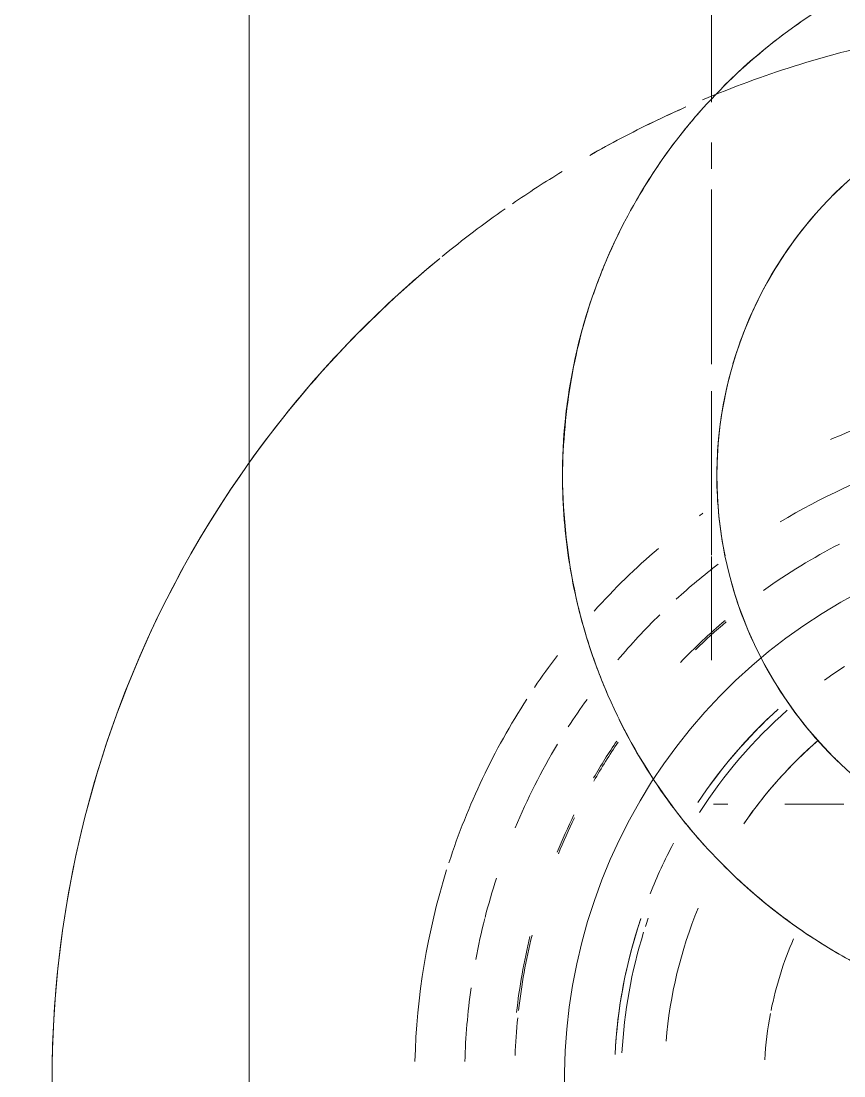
# Model space of a CAD drawing. Header units: millimetres. Extents: x -4000 to 187956, y -58990 to 162485.
# Drawn here: x 159544.6 to 159581.9, y 1748.64 to 1796.45 of the extents above; entities that cross this region are included whole.
import ezdxf

# ---------------------------------------------------------------- set-up
doc = ezdxf.new("R2010")
doc.units = ezdxf.units.MM
doc.layers.add('A-FLOR-PATT', color=8, linetype='Continuous', lineweight=13)
doc.layers.add('P-SANR-FIXT', color=6, linetype='Continuous', lineweight=9)

# ---------------------------------------------------------------- blocks, each defined once
blk = doc.blocks.new('C307 - C307-V819-0_000')
at = {"layer": 'P-SANR-FIXT', "color": 50}
for p, q in [((24.904, 149.731), (24.895, 150.727)), ((24.904, 149.731), (24.895, 150.727)), ((24.874, 148.735), (24.904, 149.731)), ((24.803, 147.742), (24.874, 148.735)), ((24.693, 146.752), (24.803, 147.742)), ((24.543, 145.767), (24.693, 146.752)), ((23.86, 142.859), (24.126, 143.819)), ((23.555, 141.911), (23.86, 142.859)), ((23.555, 141.911), (23.86, 142.859)), ((23.213, 140.975), (23.555, 141.911)), ((23.213, 140.975), (23.555, 141.911)), ((22.834, 140.054), (23.213, 140.975)), ((22.834, 140.054), (23.213, 140.975)), ((22.418, 139.149), (22.834, 140.054)), ((22.418, 139.149), (22.834, 140.054)), ((21.966, 138.261), (22.418, 139.149)), ((21.966, 138.261), (22.418, 139.149)), ((21.479, 137.392), (21.966, 138.261)), ((21.479, 137.392), (21.966, 138.261)), ((12.247, 137.555), (12.897, 137.555)), ((12.247, 137.555), (12.897, 137.555)), ((12.897, 137.555), (14.914, 137.555)), ((12.897, 137.555), (14.914, 137.555)), ((17.5, 137.555), (18.153, 137.555)), ((20.957, 136.543), (21.479, 137.392)), ((20.957, 136.543), (21.479, 137.392)), ((20.403, 135.716), (20.957, 136.543)), ((20.403, 135.716), (20.957, 136.543)), ((19.815, 134.912), (20.403, 135.716)), ((19.815, 134.912), (20.403, 135.716)), ((19.196, 134.131), (19.815, 134.912)), ((19.196, 134.131), (19.815, 134.912)), ((18.546, 133.376), (19.196, 134.131)), ((15.661, 130.634), (16.422, 131.276)), ((15.661, 130.634), (16.422, 131.276)), ((18.24, 127.727), (18.24, 131.017)), ((14.874, 130.023), (15.661, 130.634)), ((14.874, 130.023), (15.661, 130.634)), ((14.063, 129.444), (14.874, 130.023)), ((14.063, 129.444), (14.874, 130.023)), ((13.23, 128.899), (14.063, 129.444)), ((13.23, 128.899), (14.063, 129.444)), ((12.375, 128.386), (13.23, 128.899)), ((12.375, 128.386), (13.23, 128.899)), ((11.501, 127.909), (12.375, 128.386)), ((18.24, 126.317), (18.24, 127.727)), ((18.24, 118.822), (18.24, 126.264)), ((18.24, 109.688), (18.24, 117.61)), ((18.24, 107.554), (18.24, 108.758))]:
    blk.add_line(p, q, dxfattribs=at)
at = {"layer": 'P-SANR-FIXT', "color": 254}
blk.add_line((18.24, 94.245), (18.24, 105.726), dxfattribs=at)
at = {"layer": 'P-SANR-FIXT', "color": 50, "flags": 128}
for points in [[(24.354, 144.789), (24.543, 145.767), (24.693, 146.752), (24.803, 147.742), (24.874, 148.735), (24.904, 149.731)], [(24.126, 143.819), (24.354, 144.789), (24.543, 145.767)], [(23.86, 142.859), (24.126, 143.819), (24.354, 144.789)], [(17.866, 132.648), (18.546, 133.376), (19.196, 134.131)], [(16.422, 131.276), (17.158, 131.947), (17.866, 132.648), (18.546, 133.376)], [(16.422, 131.276), (17.158, 131.947), (17.866, 132.648)], [(10.608, 127.467), (11.501, 127.909), (12.375, 128.386)]]:
    blk.add_lwpolyline(points, dxfattribs=at)
at = {"layer": 'P-SANR-FIXT', "color": 254}
for centre, radius, start, end in [((0, 150), 48.136, 347.1429, 12.8571), ((0, 150), 48.136, 321.4286, 347.1429), ((0, 122.671), 18, 45, 47.5692), ((0, 122.671), 18, 0, 11.6284), ((0, 122.671), 25, 0, 9.1411), ((0, 122.671), 18, 345, 0), ((0, 122.671), 25, 345, 360), ((0, 150), 48.136, 309.411, 321.4286), ((0, 122.671), 18, 330, 343.6106), ((0, 122.671), 25, 341.9557, 345), ((0, 122.671), 18, 318.5881, 330), ((0, 122.671), 25, 332.6197, 336.6542), ((0, 150), 48.136, 304.9747, 309.2388), ((0, 122.671), 25, 323.3239, 330), ((0, 150), 48.136, 301.3096, 304.5054), ((0, 122.671), 18, 303.8599, 315), ((0, 150), 48.136, 295.7143, 299.5866), ((0, 150), 48.136, 293.7704, 295.7143), ((0, 150), 48.136, 282.2618, 292.8013), ((0, 122.671), 25, 300.0426, 315)]:
    blk.add_arc(centre, radius, start, end, dxfattribs=at)
at = {"layer": 'P-SANR-FIXT', "color": 50}
for radius, start, end in [(29.434, 351.9531, 358.4583), (31.698, 342.6206, 358.5684), (31.698, 342.6206, 358.5684), (15.849, 349.2116, 356.8719), (15.849, 349.2116, 356.8719), (22.332, 342.695, 356.9824), (22.642, 342, 357.2016), (22.642, 342, 357.2016), (22.642, 342, 357.2016), (27.17, 354.1649, 357.7653), (20.377, 337.6752, 355.1677), (15.849, 336.3786, 348.7322), (15.849, 336.3786, 348.7322), (27.17, 346.1201, 353.4416), (27.248, 346.299, 353.6654), (29.434, 345.7088, 349.409), (22.332, 340.9669, 342), (22.642, 341.2849, 342), (22.642, 341.2849, 342), (22.642, 341.2849, 342), (29.434, 342, 345.6187), (22.642, 331.8621, 338.2422), (22.642, 331.8621, 338.2422), (22.642, 331.8621, 338.2422), (31.698, 327.1043, 342), (31.698, 327.1043, 342), (27.17, 334.2, 337.9403), (27.248, 333.9385, 337.8555), (20.377, 315, 325.4276), (29.434, 328.9763, 337.2614), (22.332, 311.5262, 327.2598), (22.642, 312.2463, 326.4179), (22.642, 312.2463, 324), (22.642, 312.2463, 324), (27.17, 325.8119, 330.211), (27.248, 325.8039, 329.9553), (20.377, 311.1, 315), (29.434, 324.247, 327.1807), (31.698, 322.7503, 325.9532), (22.332, 303.1556, 306), (27.248, 310.3077, 316.1401), (29.434, 314.3878, 319.8273), (27.17, 310.2973, 314.2785), (31.698, 310.658, 318.0202), (31.698, 310.658, 318.0202), (29.434, 307.5574, 312.3882), (27.248, 297.1741, 305.6458), (29.434, 288.3532, 300.9369), (31.698, 306, 306.3625), (31.698, 306, 306.3625), (31.698, 291.223, 293.9243), (31.698, 291.223, 293.9243)]:
    blk.add_arc((0, 150), radius, start, end, dxfattribs=at)
at = {"layer": 'P-SANR-FIXT', "color": 253}
for radius, start, end in [(25, 60, 78.0068), (25, 45, 59.9574), (25, 26.2084, 36.6761), (18, 15, 45), (25, 9.6301, 18.0443), (25, 336.6542, 341.9557), (25, 318.6992, 323.3239)]:
    blk.add_arc((0, 122.671), radius, start, end, dxfattribs=at)
at = {"layer": 'P-SANR-FIXT', "color": 250}
for radius, start, end in [(18, 0, 180), (25, 36.6761, 41.9768), (25, 18.0443, 23.3458), (18, 303.8599, 360)]:
    blk.add_arc((0, 122.671), radius, start, end, dxfattribs=at)
for points, knots in [([(42.56, 89.707), (49.426, 91.873), (62.348, 96.734), (84.838, 108.521), (106.16, 127.435), (115.965, 146.843), (119.281, 157.53)], [0, 0, 0, 0, 0.166667, 0.333333, 0.666667, 1, 1, 1, 1]), ([(-25, 122.671), (-24.982, 124.186), (-24.709, 127.134), (-23.619, 131.258), (-21.738, 135.245), (-19.247, 138.834), (-16.146, 141.906), (-12.581, 144.43), (-8.605, 146.261), (-4.887, 147.281), (-1.666, 147.657), (2.049, 147.697), (6.482, 147.019), (10.842, 145.322), (13.902, 143.506), (16.105, 141.846), (18.119, 139.964), (20.433, 137.268), (23.822, 131.682), (24.954, 126.459), (25, 122.671)], [0, 0, 0, 0, 0.055556, 0.111111, 0.166667, 0.222222, 0.277778, 0.333333, 0.388889, 0.444444, 0.479167, 0.513889, 0.583333, 0.652778, 0.6875, 0.722222, 0.756944, 0.791667, 0.861111, 1, 1, 1, 1])]:
    blk.add_open_spline(points, degree=3, knots=knots, dxfattribs=at)
blk.add_open_spline([(25, 122.671), (24.982, 121.156), (24.708, 118.208), (23.619, 114.085), (21.742, 110.102), (20.084, 107.713), (19.152, 106.603)], degree=3, dxfattribs=at)
at = {"layer": 'P-SANR-FIXT', "color": 253}
blk.add_open_spline([(19.152, 106.603), (18.221, 105.493), (16.151, 103.441), (12.686, 100.986), (10.164, 99.799), (8.921, 99.326)], degree=3, knots=[0.2222222, 0.2222222, 0.2222222, 0.2222222, 0.2777778, 0.3333333, 0.3840382, 0.3840382, 0.3840382, 0.3840382], dxfattribs=at)
blk = doc.blocks.new('C307 - C307-V854-0_000')
at = {"layer": 'P-SANR-FIXT', "color": 50}
for p, q in [((24.904, 149.731), (24.895, 150.727)), ((24.904, 149.731), (24.895, 150.727)), ((22.418, 139.149), (22.834, 140.054)), ((12.247, 137.555), (14.914, 137.555)), ((12.247, 137.555), (14.914, 137.555)), ((17.5, 137.555), (18.153, 137.555)), ((20.957, 136.543), (21.479, 137.392)), ((20.403, 135.716), (20.957, 136.543)), ((20.403, 135.716), (20.957, 136.543)), ((19.815, 134.912), (20.403, 135.716)), ((15.661, 130.634), (16.422, 131.276)), ((18.24, 127.727), (18.24, 131.017)), ((13.23, 128.899), (14.063, 129.444)), ((13.23, 128.899), (14.063, 129.444)), ((12.375, 128.386), (13.23, 128.899)), ((18.24, 126.317), (18.24, 127.727)), ((18.24, 118.822), (18.24, 126.264)), ((18.24, 109.688), (18.24, 117.61)), ((18.24, 107.554), (18.24, 108.758))]:
    blk.add_line(p, q, dxfattribs=at)
at = {"layer": 'P-SANR-FIXT', "color": 254}
blk.add_line((18.24, 94.245), (18.24, 105.726), dxfattribs=at)
at = {"layer": 'P-SANR-FIXT', "color": 50, "flags": 128}
for points in [[(23.555, 141.911), (23.86, 142.859), (24.126, 143.819), (24.354, 144.789), (24.543, 145.767), (24.693, 146.752), (24.803, 147.742), (24.874, 148.735), (24.904, 149.731)], [(24.803, 147.742), (24.874, 148.735), (24.904, 149.731)], [(23.555, 141.911), (23.86, 142.859), (24.126, 143.819), (24.354, 144.789), (24.543, 145.767), (24.693, 146.752), (24.803, 147.742)], [(22.834, 140.054), (23.213, 140.975), (23.555, 141.911)], [(22.834, 140.054), (23.213, 140.975), (23.555, 141.911)], [(20.957, 136.543), (21.479, 137.392), (21.966, 138.261), (22.418, 139.149), (22.834, 140.054)], [(21.479, 137.392), (21.966, 138.261), (22.418, 139.149)], [(16.422, 131.276), (17.158, 131.947), (17.866, 132.648), (18.546, 133.376), (19.196, 134.131), (19.815, 134.912), (20.403, 135.716)], [(16.422, 131.276), (17.158, 131.947), (17.866, 132.648), (18.546, 133.376), (19.196, 134.131), (19.815, 134.912)], [(14.063, 129.444), (14.874, 130.023), (15.661, 130.634), (16.422, 131.276)], [(14.063, 129.444), (14.874, 130.023), (15.661, 130.634)], [(10.608, 127.467), (11.501, 127.909), (12.375, 128.386), (13.23, 128.899)], [(10.608, 127.467), (11.501, 127.909), (12.375, 128.386)]]:
    blk.add_lwpolyline(points, dxfattribs=at)
at = {"layer": 'P-SANR-FIXT', "color": 254}
for centre, radius, start, end in [((0, 150), 48.136, 309.411, 16.0236), ((0, 122.671), 18, 45, 47.5692), ((0, 122.671), 18, 0, 11.6284), ((0, 122.671), 25, 0, 9.1411), ((0, 122.671), 18, 345, 0), ((0, 122.671), 25, 341.9557, 360), ((0, 122.671), 18, 318.5881, 343.6106), ((0, 122.671), 25, 332.6197, 336.6542), ((0, 150), 48.136, 304.9747, 309.2388), ((0, 122.671), 25, 323.3239, 330), ((0, 150), 48.136, 301.3096, 304.5054), ((0, 122.671), 18, 303.8599, 315), ((0, 150), 48.136, 293.7704, 299.5866), ((0, 150), 48.136, 282.2618, 292.8013), ((0, 122.671), 25, 300.0426, 315)]:
    blk.add_arc(centre, radius, start, end, dxfattribs=at)
at = {"layer": 'P-SANR-FIXT', "color": 50}
for radius, start, end in [(29.434, 351.9531, 358.4583), (31.698, 342.6206, 358.5684), (31.698, 342.6206, 358.5684), (15.849, 349.2116, 356.8719), (15.849, 349.2116, 356.8719), (22.332, 342.695, 356.9824), (22.642, 341.2849, 357.2016), (22.642, 342, 357.2016), (22.642, 342, 357.2016), (27.17, 354.1649, 357.7653), (20.377, 337.6752, 355.1677), (15.849, 336.3786, 348.7322), (15.849, 336.3786, 348.7322), (27.17, 346.1201, 353.4416), (27.248, 346.299, 353.6654), (29.434, 345.7088, 349.409), (22.332, 340.9669, 342), (22.642, 341.2849, 342), (22.642, 341.2849, 342), (29.434, 342, 345.6187), (22.642, 331.8621, 338.2422), (22.642, 331.8621, 338.2422), (22.642, 331.8621, 338.2422), (31.698, 327.1043, 342), (31.698, 327.1043, 342), (27.17, 334.2, 337.9403), (27.248, 333.9385, 337.8555), (20.377, 311.1, 325.4276), (29.434, 328.9763, 337.2614), (22.332, 311.5262, 327.2598), (22.642, 312.2463, 326.4179), (22.642, 312.2463, 324), (22.642, 312.2463, 324), (27.17, 325.8119, 330.211), (27.248, 325.8039, 329.9553), (29.434, 324.247, 327.1807), (31.698, 322.7503, 325.9532), (22.332, 303.1556, 306), (27.248, 310.3077, 316.1401), (29.434, 314.3878, 319.8273), (27.17, 310.2973, 314.2785), (31.698, 310.658, 318.0202), (31.698, 310.658, 318.0202), (29.434, 307.5574, 312.3882), (27.248, 297.1741, 305.6458), (29.434, 288.3532, 300.9369), (31.698, 306, 306.3625), (31.698, 306, 306.3625), (31.698, 291.223, 293.9243), (31.698, 291.223, 293.9243)]:
    blk.add_arc((0, 150), radius, start, end, dxfattribs=at)
at = {"layer": 'P-SANR-FIXT', "color": 253}
for radius, start, end in [(25, 60, 78.0068), (25, 45, 59.9574), (25, 26.2084, 36.6761), (18, 15, 45), (25, 9.6301, 18.0443), (25, 336.6542, 341.9557), (25, 318.6992, 323.3239)]:
    blk.add_arc((0, 122.671), radius, start, end, dxfattribs=at)
at = {"layer": 'P-SANR-FIXT', "color": 250}
for radius, start, end in [(18, 0, 180), (25, 36.6761, 41.9768), (25, 18.0443, 23.3458), (18, 303.8599, 360)]:
    blk.add_arc((0, 122.671), radius, start, end, dxfattribs=at)
for points, knots in [([(42.56, 89.707), (49.426, 91.873), (62.348, 96.734), (84.838, 108.521), (106.16, 127.435), (115.965, 146.843), (119.281, 157.53)], [0, 0, 0, 0, 0.166667, 0.333333, 0.666667, 1, 1, 1, 1]), ([(-25, 122.671), (-24.982, 124.186), (-24.709, 127.134), (-23.619, 131.258), (-21.738, 135.245), (-19.247, 138.834), (-16.146, 141.906), (-12.581, 144.43), (-8.605, 146.261), (-4.887, 147.281), (-1.666, 147.657), (2.049, 147.697), (6.482, 147.019), (10.842, 145.322), (13.902, 143.506), (16.105, 141.846), (18.119, 139.964), (20.433, 137.268), (23.822, 131.682), (24.954, 126.459), (25, 122.671)], [0, 0, 0, 0, 0.055556, 0.111111, 0.166667, 0.222222, 0.277778, 0.333333, 0.388889, 0.444444, 0.479167, 0.513889, 0.583333, 0.652778, 0.6875, 0.722222, 0.756944, 0.791667, 0.861111, 1, 1, 1, 1])]:
    blk.add_open_spline(points, degree=3, knots=knots, dxfattribs=at)
blk.add_open_spline([(25, 122.671), (24.982, 121.156), (24.708, 118.208), (23.619, 114.085), (21.742, 110.102), (20.084, 107.713), (19.152, 106.603)], degree=3, dxfattribs=at)
at = {"layer": 'P-SANR-FIXT', "color": 253}
blk.add_open_spline([(19.152, 106.603), (18.221, 105.493), (16.151, 103.441), (12.686, 100.986), (10.164, 99.799), (8.921, 99.326)], degree=3, knots=[0.2222222, 0.2222222, 0.2222222, 0.2222222, 0.2777778, 0.3333333, 0.3840382, 0.3840382, 0.3840382, 0.3840382], dxfattribs=at)
blk = doc.blocks.new('CMF2_NHAXUONG_A_rvt-1-0_000')
at = {"layer": 'A-FLOR-PATT', "lineweight": 9}
h = blk.add_hatch(dxfattribs=at)
h.set_pattern_fill('FP_25', color=252, style=0, pattern_type=2)
h.set_pattern_definition([(89.998, (160159.3, 137898.8), (-600, 0.021), []), (179.998, (160159.3, 137898.8), (-0.021, -600), [])])
h.paths.add_polyline_path([(154749.885, 498.905), (160009.361, 498.905), (160009.253, 1898.495), (156700.319, 1898.502), (156700.429, 1498.542), (156600.36, 1498.542), (156600.355, 2298.535), (158059.007, 2298.535), (158058.95, 5748.613), (156099.885, 5748.433), (156099.885, 4399.903), (155999.885, 4399.903), (155999.885, 5748.487), (154749.885, 5748.543), (154749.885, 751.936)])
h.paths.add_polyline_path([(160209.304, 1748.67), (165509.359, 1749.398), (165509.051, 3698.263), (162659.146, 3698.263), (162659.146, 3548.445), (162459.146, 3548.445), (162459.145, 4948.703), (161059.263, 4948.825), (161059.26, 4898.283), (160209.362, 4898.913), (160209.254, 3698.445), (160859.147, 3698.445), (160859.147, 3498.445), (160209.147, 3498.445), (160209.289, 1919.983)])
h.paths.add_polyline_path([(158997.487, 2198.535), (159409.364, 2198.535), (159409.364, 3498.619), (158258.791, 3498.619), (158258.791, 2198.535), (158714.043, 2198.535)])
h.paths.add_polyline_path([(159280.912, 3698.445), (160009.147, 3698.445), (160009.147, 4898.728), (159959.048, 4898.641), (159959.853, 5848.631), (158258.554, 5848.622), (158258.554, 3698.445)])
h.paths.add_polyline_path([(83409.046, 5348.514), (85559.046, 5348.514), (85559.046, 6948.514), (83409.046, 6948.514), (83409.046, 5424.086)])
h.paths.add_polyline_path([(83209.258, 5348.602), (83209.258, 10108.828), (82009.258, 10108.828), (82009.258, 8808.828), (80984.258, 8808.828), (80984.046, 7248.514), (82234.046, 7248.514), (82234.046, 5348.602)])
h.paths.add_polyline_path([(80485.393, 6361.014), (80784.258, 6361.014), (80784.258, 8808.828), (79759.258, 8808.828), (79759.258, 10108.828), (78559.258, 10108.828), (78559.258, 6361.014), (79918.524, 6361.014)])
h.paths.add_polyline_path([(79959.258, 9008.828), (81809.258, 9008.828), (81809.258, 10208.828), (79959.258, 10208.828), (79959.258, 10096.236)])
h.paths.add_polyline_path([(5374.563, 15998.65), (5859.046, 15998.65), (5859.046, 18498.577), (509.048, 18498.577), (509.048, 17048.643), (4299.776, 17048.643), (4299.776, 15998.65), (5091.129, 15998.65)])
h.paths.add_polyline_path([(4409.041, 18698.577), (5959.046, 18698.577), (5959.046, 20998.578), (4409.041, 20998.578), (4409.041, 19440.536)])
h.paths.add_polyline_path([(509.048, 21198.577), (5859.046, 21198.578), (5859.046, 24898.283), (3969.26, 24898.283), (3969.26, 22848.578), (4609.26, 22848.578), (4609.26, 22743.94), (3769.26, 22743.94), (3769.26, 24698.746), (509.048, 24698.746), (509.048, 22798.578), (2129.26, 22798.578), (2129.26, 23198.57), (2229.26, 23198.57), (2229.26, 22398.578), (509.048, 22398.578), (509.048, 21776.61)])
h.paths.add_polyline_path([(4249.784, 73948.537), (5800.212, 73948.647), (5800.212, 76398.641), (4359.046, 76398.641), (4359.046, 76098.597), (509.26, 76098.685), (509.26, 73998.606), (4159.048, 73998.606), (4159.048, 74648.65), (4249.784, 74648.65), (4249.784, 74338.296)])
h.paths.add_polyline_path([(161750.212, 73948.538), (161750.212, 74640.013), (161850.206, 74640.013), (161850.309, 73998.606), (165509.368, 73998.694), (165509.368, 76098.685), (161659.474, 76098.597), (161659.474, 76398.641), (160200, 76398.641), (160200, 73948.649), (161548.409, 73948.552)])
h.paths.add_polyline_path([(161548.409, 76598.641), (161659.046, 76598.641), (161659.046, 78298.641), (160209.046, 78298.641), (160209.046, 76598.641)])
h.paths.add_polyline_path([(5091.129, 76598.641), (5809.477, 76598.641), (5809.477, 78298.641), (4359.477, 78298.641), (4359.477, 76598.641)])
h.paths.add_polyline_path([(160199.739, 78498.639), (161659.315, 78498.663), (161659.633, 78798.619), (165509.581, 78798.685), (165509.051, 80348.641), (161859.474, 80348.641), (161859.474, 80048.65), (161750, 80048.65), (161750, 80948.673), (160200.166, 80948.253), (160200.032, 80178.483)])
h.paths.add_polyline_path([(5709.477, 78498.641), (5709.477, 80948.283), (4249.997, 80948.283), (4249.997, 80299.284), (4149.786, 80299.284), (4149.786, 80348.641), (509.26, 80348.641), (508.939, 78798.685), (4159.156, 78798.597), (4159.477, 78498.641), (5091.129, 78498.641)])
h.paths.add_polyline_path([(86109.472, 132101.223), (86109.472, 133323.816), (84609.472, 133323.816), (84609.472, 132101.223)])
h.paths.add_polyline_path([(83259.472, 132200.855), (84409.472, 132200.855), (84409.472, 133523.816), (85259.472, 133523.816), (85259.26, 134848.409), (83259.472, 134848.409), (83259.472, 132740.168)])
h.paths.add_polyline_path([(87459.258, 132201.223), (87459.258, 134848.593), (85459.472, 134848.226), (85459.472, 133523.816), (86309.472, 133526.053), (86309.472, 132201.223), (86721.014, 132201.223)])
h.paths.add_polyline_path([(11209.154, 135098.741), (11209.049, 140698.728), (6109.258, 140698.728), (6109.258, 139698.738), (6059.047, 139698.738), (6059.045, 139098.68), (9550.261, 139098.701), (9550.258, 139498.686), (9650.258, 139498.686), (9650.263, 138698.694), (7959.614, 138698.694), (7959.613, 135098.747), (9859.048, 135098.754), (9859.048, 137148.744), (9259.048, 137148.744), (9259.048, 137348.744), (10059.048, 137348.744), (10059.048, 135098.753), (10759.871, 135098.746)])
h.paths.add_polyline_path([(156349.859, 135098.753), (156349.859, 136499.688), (156449.859, 136499.688), (156449.859, 135098.767), (158059.118, 135098.85), (158059.118, 138698.694), (156349.853, 138698.694), (156349.857, 139498.686), (156449.858, 139498.686), (156449.854, 139098.701), (159959.683, 139098.68), (159959.683, 140698.816), (154809.154, 140698.637), (154808.945, 135098.753)])
h.paths.add_polyline_path([(162549.789, 135998.603), (162549.79, 137398.747), (162659.049, 137398.747), (162659.049, 137248.798), (165509.378, 137248.816), (165509.632, 139448.496), (160159.474, 139448.496), (160159.474, 137398.747), (160750.212, 137398.747), (160750.212, 137298.747), (160149.79, 137298.747), (160149.79, 135998.826), (161548.409, 135998.696)])
h.paths.add_polyline_path([(3449.788, 135998.671), (5900.212, 135998.739), (5900.212, 137297.569), (5248.629, 137297.569), (5248.629, 137398.747), (5859.046, 137398.747), (5859.046, 139448.732), (509.359, 139448.732), (509.361, 137248.773), (3449.787, 137249.905), (3449.788, 136244.28)])
h.paths.add_polyline_path([(6059.046, 137398.747), (7159.62, 137398.747), (7159.62, 138698.694), (6059.046, 138698.694), (6059.046, 137412.318)])
h.paths.add_polyline_path([(158858.919, 137398.747), (159959.05, 137398.747), (159959.05, 138698.694), (158858.919, 138698.694), (158858.919, 137412.318)])
at = {"layer": 'P-SANR-FIXT', "color": 250, "lineweight": 9, "rotation": 180}
for name in ['C307 - C307-V819-0_000', 'C307 - C307-V854-0_000']:
    blk.add_blockref(name, (159594.145, 1898.501), dxfattribs=at)

msp = doc.modelspace()

# ---------------------------------------------------------------- block references
at = {"lineweight": 5}
msp.add_blockref('CMF2_NHAXUONG_A_rvt-1-0_000', (0, 0), dxfattribs=at)

doc.saveas('drawing.dxf')
